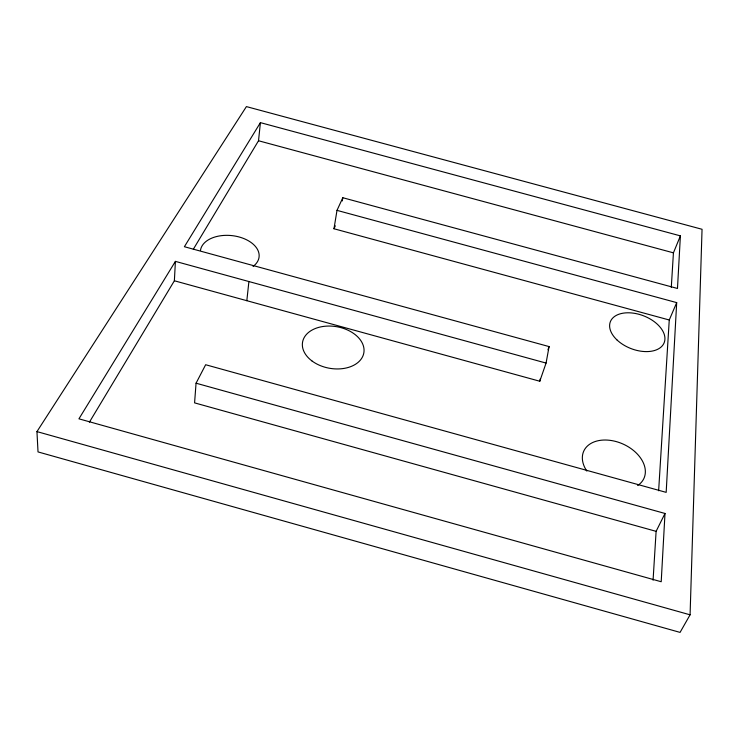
<?xml version="1.0" encoding="UTF-8"?>
<svg xmlns="http://www.w3.org/2000/svg" width="739" height="739" viewBox="0 0 739 739"><rect width="100%" height="100%" fill="white"/><g stroke="black" fill="none" stroke-linecap="round" stroke-linejoin="round"><path stroke-width="1.11" d="M690.078 614.82L702.05 229.284L246.41 106.601L36.95 431.604L38.022 451.917L680.065 632.399L690.078 614.82L36.95 431.604M174.376 280.774L175.411 261.375L546.075 363.071L539.784 381.241L174.376 280.774L89.401 422.172M653.073 580.207L656.112 531.341L194.579 402.866L196.057 383.199L664.998 513.466L661.211 581.741L78.934 418.828L175.411 261.375M658.634 490.761L669.257 319.996L333.982 228.757L337.002 210.366L676.693 302.62L666.172 492.368L205.654 364.733L196.057 383.199M546.075 363.071L549.077 346.582L184.39 246.715L260.414 122.637L680.397 235.87L677.478 288.469L342.813 197.729L337.002 210.366M671.289 287.36L673.432 252.84L680.397 235.87M193.322 249.246L258.521 140.752L260.414 122.637M246.826 300.699L248.904 281.531M342.277 200.953L342.813 197.729M539.784 381.241L540.191 379.042M547.978 349.778L549.077 346.582M669.257 319.996L676.693 302.62M333.982 228.757L335.321 225.82M656.112 531.341L664.998 513.466M258.521 140.752L673.432 252.84M586.849 471.085A33.033 22.65 24.4 0 1 594.877 441.636A33.033 22.65 24.4 0 1 636.879 453.58A33.033 22.65 24.4 0 1 637.646 485.523M200.472 250.438A29.486 18.299 5.9 0 1 240.351 237.33A29.486 18.299 5.9 0 1 253.061 266.456M311.876 360.881A31.103 21.089 9.9 0 0 363.182 355.311A31.103 21.089 9.9 0 0 324.569 326.287A31.103 21.089 9.9 0 0 311.876 360.881M616.88 339.848A28.886 17.551 21.2 0 0 663.65 343.838A28.886 17.551 21.2 0 0 631.272 312.92A28.886 17.551 21.2 0 0 616.88 339.848"/></g></svg>
